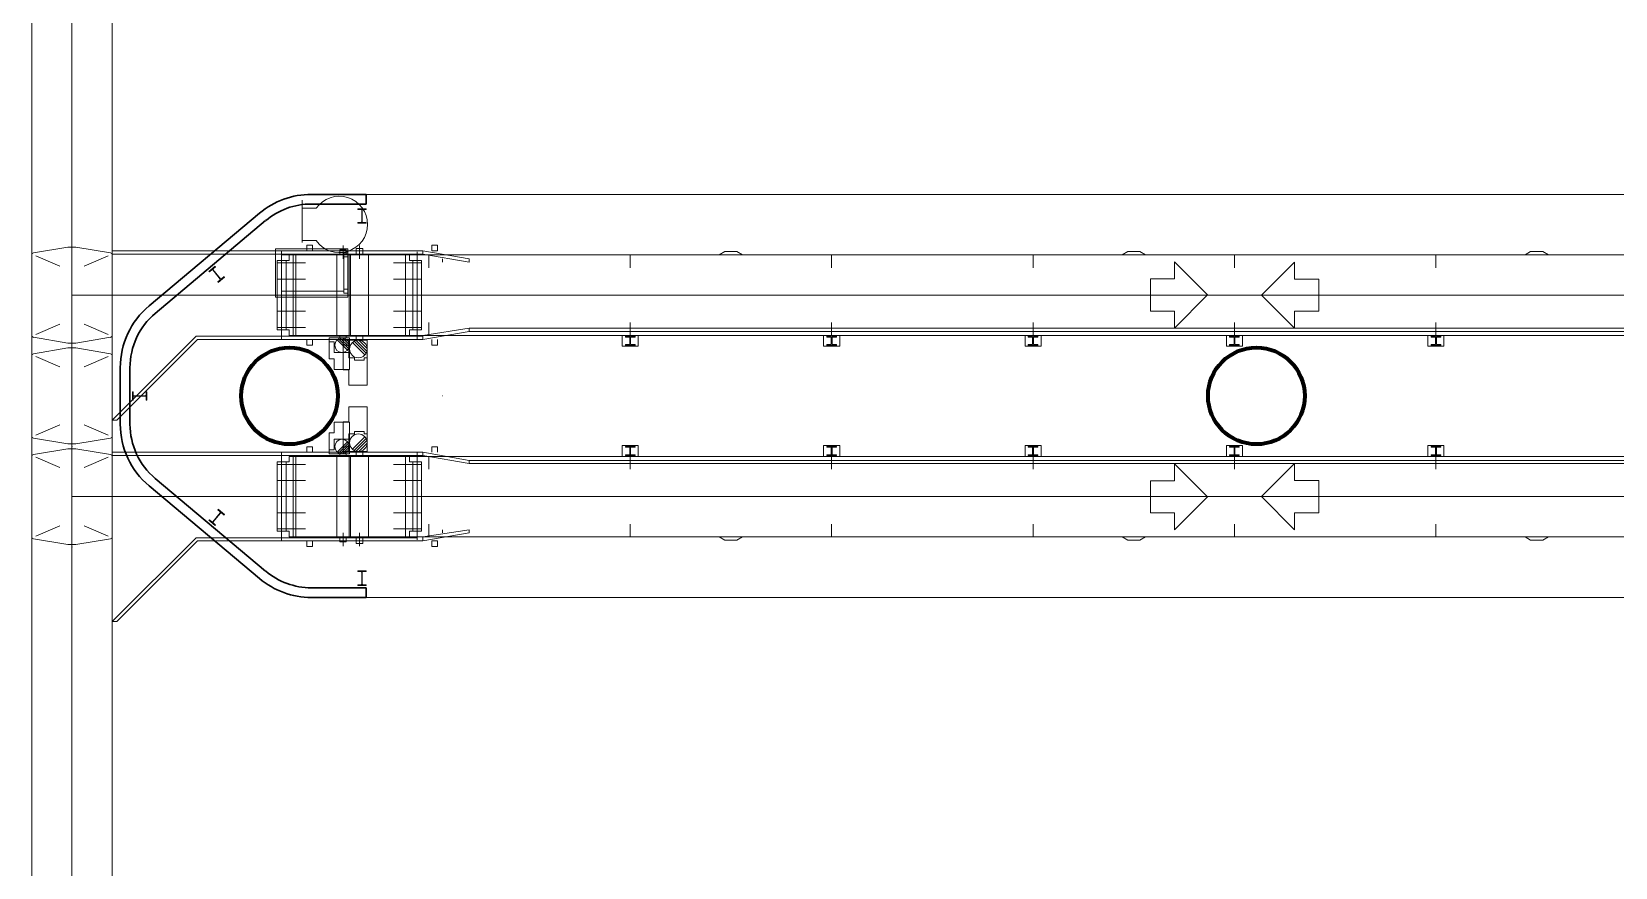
# Model space of a CAD drawing. Header units: metres. Extents: x 1807 to 3745, y 842 to 1968.
# Drawn here: x 3482.8 to 3502.45, y 1350.15 to 1360.52 of the extents above; entities that cross this region are included whole.
import ezdxf

# ---------------------------------------------------------------- set-up
doc = ezdxf.new("R2010")
doc.units = ezdxf.units.M
doc.header["$MEASUREMENT"] = 0
doc.layers.add('Level 1', color=7, linetype='Continuous', lineweight=0)

msp = doc.modelspace()

# ---------------------------------------------------------------- linework, layer by layer
at = {"layer": 'Level 1', "color": 7, "linetype": 'Continuous', "lineweight": 0}
for p, q in [((3482.8, 1267.909), (3482.8, 1392.8)), ((3483.8, 1267.909), (3483.8, 1392.8)), ((3511.63, 1358.5), (3486.27, 1358.5)), ((3485.627, 1358.266), (3484.257, 1357.116)), ((3482.8, 1357.749), (3482.8, 1356.751)), ((3483.25, 1357.845), (3482.821, 1357.773)), ((3482.85, 1357.738), (3483.15, 1357.611)), ((3483.35, 1357.845), (3483.25, 1357.845)), ((3483.35, 1357.845), (3483.779, 1357.773)), ((3483.75, 1357.738), (3483.45, 1357.611)), ((3485.18, 1357.8), (3483.8, 1357.8)), ((3485.18, 1357.76), (3483.8, 1357.76)), ((3483.8, 1357.749), (3483.8, 1356.751)), ((3483.8, 1357.749), (3483.8, 1356.751)), ((3485.9, 1357.8), (3485.18, 1357.8)), ((3485.9, 1357.76), (3485.18, 1357.76)), ((3485.9, 1357.8), (3487.654, 1357.8)), ((3485.9, 1357.8), (3485.9, 1356.7)), ((3485.9, 1357.76), (3487.654, 1357.76)), ((3485.9, 1357.75), (3485.9, 1357.3)), ((3485.9, 1357.75), (3486.675, 1357.75)), ((3485.997, 1357.75), (3486.047, 1357.75)), ((3485.997, 1357.68), (3485.997, 1357.75)), ((3511.853, 1357.75), (3486.047, 1357.75)), ((3486.07, 1357.75), (3487.462, 1357.75)), ((3486.215, 1357.8), (3486.215, 1357.87)), ((3486.215, 1357.87), (3486.285, 1357.87)), ((3486.285, 1357.8), (3486.285, 1357.87)), ((3486.589, 1357.76), (3486.739, 1357.76)), ((3486.624, 1357.81), (3486.704, 1357.81)), ((3486.624, 1357.81), (3486.624, 1357.76)), ((3486.725, 1357.775), (3486.675, 1357.775)), ((3486.675, 1357.775), (3486.675, 1357.725)), ((3486.675, 1357.725), (3486.675, 1357.325)), ((3486.675, 1357.725), (3486.725, 1357.725)), ((3486.704, 1357.81), (3486.704, 1357.76)), ((3486.725, 1357.725), (3486.725, 1357.775)), ((3486.768, 1357.76), (3486.968, 1357.76)), ((3486.828, 1357.83), (3486.828, 1357.76)), ((3486.828, 1357.83), (3486.908, 1357.83)), ((3486.908, 1357.83), (3486.908, 1357.76)), ((3487.489, 1357.75), (3487.439, 1357.75)), ((3487.489, 1357.68), (3487.489, 1357.75)), ((3487.654, 1357.76), (3487.654, 1357.8)), ((3488.228, 1357.7), (3487.654, 1357.8)), ((3487.654, 1357.76), (3488.228, 1357.66)), ((3487.728, 1357.75), (3487.728, 1357.59)), ((3487.768, 1357.8), (3487.768, 1357.87)), ((3487.768, 1357.87), (3487.838, 1357.87)), ((3487.768, 1357.8), (3487.838, 1357.8)), ((3487.838, 1357.8), (3487.838, 1357.87)), ((3490.228, 1357.75), (3490.228, 1357.59)), ((3491.334, 1357.75), (3491.403, 1357.79)), ((3491.553, 1357.79), (3491.403, 1357.79)), ((3491.553, 1357.79), (3491.623, 1357.75)), ((3492.728, 1357.75), (3492.728, 1357.59)), ((3495.228, 1357.75), (3495.228, 1357.59)), ((3496.334, 1357.75), (3496.403, 1357.79)), ((3496.553, 1357.79), (3496.403, 1357.79)), ((3496.553, 1357.79), (3496.623, 1357.75)), ((3497.728, 1357.75), (3497.728, 1357.59)), ((3500.228, 1357.75), (3500.228, 1357.59)), ((3501.403, 1357.79), (3501.334, 1357.75)), ((3501.403, 1357.79), (3501.553, 1357.79)), ((3501.623, 1357.75), (3501.553, 1357.79)), ((3485.847, 1357.68), (3485.847, 1356.82)), ((3485.847, 1357.68), (3485.997, 1357.68)), ((3485.847, 1357.65), (3486.197, 1357.65)), ((3487.639, 1357.65), (3487.289, 1357.65)), ((3487.639, 1357.68), (3487.489, 1357.68)), ((3487.639, 1356.82), (3487.639, 1357.68)), ((3487.898, 1357.7), (3487.898, 1357.66)), ((3488.228, 1357.66), (3488.228, 1357.7)), ((3496.984, 1357.662), (3497.394, 1357.252)), ((3496.984, 1357.452), (3496.984, 1357.662)), ((3485.847, 1357.45), (3486.197, 1357.45)), ((3487.639, 1357.45), (3487.289, 1357.45)), ((3496.684, 1357.052), (3496.684, 1357.452)), ((3496.684, 1357.452), (3496.984, 1357.452)), ((3483.299, 1357.249), (3483.301, 1357.251)), ((3483.299, 1357.251), (3483.301, 1357.249)), ((3483.299, 1357.251), (3483.301, 1357.249)), ((3483.301, 1357.251), (3483.299, 1357.249)), ((3485.179, 1357.249), (3485.181, 1357.251)), ((3485.179, 1357.251), (3485.181, 1357.249)), ((3485.847, 1357.25), (3486.197, 1357.25)), ((3485.9, 1357.3), (3486.675, 1357.3)), ((3486.675, 1357.275), (3486.675, 1357.325)), ((3486.675, 1357.325), (3486.725, 1357.325)), ((3486.725, 1357.275), (3486.675, 1357.275)), ((3486.725, 1357.325), (3486.725, 1357.275)), ((3487.639, 1357.25), (3487.289, 1357.25)), ((3496.984, 1356.842), (3497.394, 1357.252)), ((3485.847, 1357.05), (3486.197, 1357.05)), ((3487.639, 1357.05), (3487.289, 1357.05)), ((3496.684, 1357.052), (3496.984, 1357.052)), ((3496.984, 1356.842), (3496.984, 1357.052)), ((3482.85, 1356.762), (3483.15, 1356.889)), ((3483.75, 1356.762), (3483.45, 1356.889)), ((3485.847, 1356.85), (3486.197, 1356.85)), ((3485.847, 1356.82), (3485.997, 1356.82)), ((3485.997, 1356.82), (3485.997, 1356.75)), ((3485.997, 1356.75), (3486.047, 1356.75)), ((3486.047, 1356.75), (3487.462, 1356.75)), ((3487.639, 1356.85), (3487.289, 1356.85)), ((3487.489, 1356.75), (3487.439, 1356.75)), ((3487.639, 1356.82), (3487.489, 1356.82)), ((3487.489, 1356.82), (3487.489, 1356.75)), ((3511.853, 1356.75), (3487.489, 1356.75)), ((3488.228, 1356.84), (3487.654, 1356.75)), ((3487.654, 1356.7), (3488.228, 1356.8)), ((3487.654, 1356.7), (3487.654, 1356.75)), ((3487.728, 1356.91), (3487.728, 1356.75)), ((3507.818, 1356.84), (3488.228, 1356.84)), ((3488.228, 1356.8), (3488.228, 1356.84)), ((3507.228, 1356.8), (3488.228, 1356.8)), ((3490.128, 1356.616), (3490.128, 1356.75)), ((3490.128, 1356.75), (3490.328, 1356.75)), ((3490.188, 1356.75), (3490.188, 1356.74)), ((3490.228, 1356.91), (3490.228, 1356.75)), ((3490.268, 1356.75), (3490.268, 1356.74)), ((3490.328, 1356.616), (3490.328, 1356.75)), ((3492.628, 1356.616), (3492.628, 1356.75)), ((3492.628, 1356.75), (3492.828, 1356.75)), ((3492.688, 1356.75), (3492.688, 1356.74)), ((3492.728, 1356.91), (3492.728, 1356.75)), ((3492.768, 1356.75), (3492.768, 1356.74)), ((3492.828, 1356.616), (3492.828, 1356.75)), ((3495.128, 1356.616), (3495.128, 1356.75)), ((3495.128, 1356.75), (3495.328, 1356.75)), ((3495.188, 1356.75), (3495.188, 1356.74)), ((3495.228, 1356.91), (3495.228, 1356.75)), ((3495.268, 1356.75), (3495.268, 1356.74)), ((3495.328, 1356.616), (3495.328, 1356.75)), ((3497.628, 1356.616), (3497.628, 1356.75)), ((3497.628, 1356.75), (3497.828, 1356.75)), ((3497.688, 1356.75), (3497.688, 1356.74)), ((3497.728, 1356.91), (3497.728, 1356.75)), ((3497.768, 1356.75), (3497.768, 1356.74)), ((3497.828, 1356.616), (3497.828, 1356.75)), ((3500.128, 1356.616), (3500.128, 1356.75)), ((3500.128, 1356.75), (3500.328, 1356.75)), ((3500.188, 1356.75), (3500.188, 1356.74)), ((3500.228, 1356.91), (3500.228, 1356.75)), ((3500.268, 1356.75), (3500.268, 1356.74)), ((3500.328, 1356.616), (3500.328, 1356.75)), ((3483.25, 1356.655), (3482.821, 1356.727)), ((3483.25, 1356.595), (3482.821, 1356.523)), ((3483.35, 1356.655), (3483.25, 1356.655)), ((3483.35, 1356.595), (3483.25, 1356.595)), ((3483.299, 1356.626), (3483.301, 1356.624)), ((3483.301, 1356.626), (3483.299, 1356.624)), ((3483.35, 1356.655), (3483.779, 1356.727)), ((3483.35, 1356.595), (3483.779, 1356.523)), ((3484.84, 1356.74), (3483.8, 1355.7)), ((3484.857, 1356.7), (3483.857, 1355.7)), ((3485.18, 1356.74), (3484.84, 1356.74)), ((3485.18, 1356.7), (3484.857, 1356.7)), ((3485.9, 1356.74), (3485.18, 1356.74)), ((3485.9, 1356.7), (3485.18, 1356.7)), ((3485.9, 1356.74), (3487.654, 1356.74)), ((3485.9, 1356.7), (3487.654, 1356.7)), ((3486.215, 1356.7), (3486.215, 1356.63)), ((3486.215, 1356.63), (3486.285, 1356.63)), ((3486.285, 1356.7), (3486.285, 1356.63)), ((3486.744, 1356.72), (3486.494, 1356.72)), ((3486.494, 1356.72), (3486.494, 1356.67)), ((3486.554, 1356.67), (3486.494, 1356.67)), ((3486.554, 1356.67), (3486.554, 1356.538)), ((3486.589, 1356.74), (3486.739, 1356.74)), ((3486.721, 1356.568), (3486.592, 1356.697)), ((3486.733, 1356.586), (3486.609, 1356.709)), ((3486.624, 1356.74), (3486.624, 1356.72)), ((3486.741, 1356.607), (3486.63, 1356.717)), ((3486.744, 1356.634), (3486.657, 1356.72)), ((3486.964, 1356.69), (3486.664, 1356.69)), ((3486.664, 1356.69), (3486.664, 1356.63)), ((3486.736, 1356.63), (3486.664, 1356.63)), ((3486.704, 1356.74), (3486.704, 1356.72)), ((3486.736, 1356.63), (3486.736, 1356.472)), ((3486.744, 1356.72), (3486.744, 1356.538)), ((3486.768, 1356.74), (3486.968, 1356.74)), ((3486.936, 1356.508), (3486.782, 1356.663)), ((3486.951, 1356.529), (3486.803, 1356.677)), ((3486.828, 1356.74), (3486.828, 1356.69)), ((3486.961, 1356.554), (3486.828, 1356.687)), ((3486.964, 1356.587), (3486.861, 1356.69)), ((3486.908, 1356.74), (3486.908, 1356.69)), ((3486.964, 1356.69), (3486.964, 1356.472)), ((3487.768, 1356.7), (3487.768, 1356.63)), ((3487.768, 1356.63), (3487.838, 1356.63)), ((3487.838, 1356.7), (3487.838, 1356.63)), ((3490.128, 1356.616), (3490.328, 1356.616)), ((3490.168, 1356.74), (3490.288, 1356.74)), ((3490.168, 1356.74), (3490.168, 1356.73)), ((3490.168, 1356.73), (3490.223, 1356.73)), ((3490.168, 1356.636), (3490.168, 1356.626)), ((3490.168, 1356.636), (3490.223, 1356.636)), ((3490.168, 1356.626), (3490.288, 1356.626)), ((3490.223, 1356.73), (3490.223, 1356.636)), ((3490.233, 1356.73), (3490.288, 1356.73)), ((3490.233, 1356.73), (3490.233, 1356.636)), ((3490.233, 1356.636), (3490.288, 1356.636)), ((3490.288, 1356.74), (3490.288, 1356.73)), ((3490.288, 1356.636), (3490.288, 1356.626)), ((3492.628, 1356.616), (3492.828, 1356.616)), ((3492.668, 1356.74), (3492.788, 1356.74)), ((3492.668, 1356.74), (3492.668, 1356.73)), ((3492.668, 1356.73), (3492.723, 1356.73)), ((3492.668, 1356.636), (3492.668, 1356.626)), ((3492.668, 1356.636), (3492.723, 1356.636)), ((3492.668, 1356.626), (3492.788, 1356.626)), ((3492.723, 1356.73), (3492.723, 1356.636)), ((3492.733, 1356.73), (3492.788, 1356.73)), ((3492.733, 1356.73), (3492.733, 1356.636)), ((3492.733, 1356.636), (3492.788, 1356.636)), ((3492.788, 1356.74), (3492.788, 1356.73)), ((3492.788, 1356.636), (3492.788, 1356.626)), ((3495.128, 1356.616), (3495.328, 1356.616)), ((3495.168, 1356.74), (3495.288, 1356.74)), ((3495.168, 1356.74), (3495.168, 1356.73)), ((3495.168, 1356.73), (3495.223, 1356.73)), ((3495.168, 1356.636), (3495.168, 1356.626)), ((3495.168, 1356.636), (3495.223, 1356.636)), ((3495.168, 1356.626), (3495.288, 1356.626)), ((3495.223, 1356.73), (3495.223, 1356.636)), ((3495.233, 1356.73), (3495.288, 1356.73)), ((3495.233, 1356.73), (3495.233, 1356.636)), ((3495.233, 1356.636), (3495.288, 1356.636)), ((3495.288, 1356.74), (3495.288, 1356.73)), ((3495.288, 1356.636), (3495.288, 1356.626)), ((3497.628, 1356.616), (3497.828, 1356.616)), ((3497.668, 1356.74), (3497.788, 1356.74)), ((3497.668, 1356.74), (3497.668, 1356.73)), ((3497.668, 1356.73), (3497.723, 1356.73)), ((3497.668, 1356.636), (3497.668, 1356.626)), ((3497.668, 1356.636), (3497.723, 1356.636)), ((3497.668, 1356.626), (3497.788, 1356.626)), ((3497.723, 1356.73), (3497.723, 1356.636)), ((3497.733, 1356.73), (3497.788, 1356.73)), ((3497.733, 1356.73), (3497.733, 1356.636)), ((3497.733, 1356.636), (3497.788, 1356.636)), ((3497.788, 1356.74), (3497.788, 1356.73)), ((3497.788, 1356.636), (3497.788, 1356.626)), ((3500.128, 1356.616), (3500.328, 1356.616)), ((3500.168, 1356.74), (3500.288, 1356.74)), ((3500.168, 1356.74), (3500.168, 1356.73)), ((3500.168, 1356.73), (3500.223, 1356.73)), ((3500.168, 1356.636), (3500.168, 1356.626)), ((3500.168, 1356.636), (3500.223, 1356.636)), ((3500.168, 1356.626), (3500.288, 1356.626)), ((3500.223, 1356.73), (3500.223, 1356.636)), ((3500.233, 1356.73), (3500.288, 1356.73)), ((3500.233, 1356.73), (3500.233, 1356.636)), ((3500.233, 1356.636), (3500.288, 1356.636)), ((3500.288, 1356.74), (3500.288, 1356.73)), ((3500.288, 1356.636), (3500.288, 1356.626)), ((3482.8, 1356.499), (3482.8, 1355.501)), ((3482.85, 1356.488), (3483.15, 1356.361)), ((3483.75, 1356.488), (3483.45, 1356.361)), ((3483.8, 1356.499), (3483.8, 1355.501)), ((3483.8, 1356.499), (3483.8, 1355.501)), ((3483.9, 1356.35), (3483.9, 1355.65)), ((3486.744, 1356.538), (3486.554, 1356.538)), ((3486.808, 1356.472), (3486.736, 1356.472)), ((3486.808, 1356.472), (3486.808, 1356.442)), ((3486.928, 1356.442), (3486.808, 1356.442)), ((3486.964, 1356.472), (3486.928, 1356.472)), ((3486.928, 1356.472), (3486.928, 1356.442)), ((3483.299, 1356.001), (3483.301, 1355.999)), ((3483.301, 1356.001), (3483.299, 1355.999)), ((3487.899, 1355.999), (3487.901, 1356.001)), ((3487.899, 1356.001), (3487.901, 1355.999)), ((3482.85, 1355.512), (3483.15, 1355.639)), ((3483.75, 1355.512), (3483.45, 1355.639)), ((3483.857, 1355.7), (3483.8, 1355.7)), ((3483.25, 1355.405), (3482.821, 1355.477)), ((3483.35, 1355.405), (3483.25, 1355.405)), ((3483.299, 1355.376), (3483.301, 1355.374)), ((3483.301, 1355.376), (3483.299, 1355.374)), ((3483.35, 1355.405), (3483.779, 1355.477)), ((3486.215, 1355.3), (3486.215, 1355.37)), ((3486.215, 1355.37), (3486.285, 1355.37)), ((3486.285, 1355.3), (3486.285, 1355.37)), ((3486.744, 1355.462), (3486.554, 1355.462)), ((3486.554, 1355.33), (3486.554, 1355.462)), ((3486.721, 1355.432), (3486.592, 1355.303)), ((3486.733, 1355.415), (3486.609, 1355.291)), ((3486.741, 1355.393), (3486.63, 1355.283)), ((3486.744, 1355.367), (3486.657, 1355.28)), ((3486.736, 1355.37), (3486.664, 1355.37)), ((3486.664, 1355.31), (3486.664, 1355.37)), ((3486.736, 1355.37), (3486.736, 1355.528)), ((3486.808, 1355.528), (3486.736, 1355.528)), ((3486.744, 1355.28), (3486.744, 1355.462)), ((3486.936, 1355.492), (3486.782, 1355.338)), ((3486.951, 1355.471), (3486.803, 1355.323)), ((3486.928, 1355.558), (3486.808, 1355.558)), ((3486.808, 1355.528), (3486.808, 1355.558)), ((3486.961, 1355.446), (3486.828, 1355.313)), ((3486.964, 1355.413), (3486.861, 1355.31)), ((3486.928, 1355.528), (3486.928, 1355.558)), ((3486.964, 1355.528), (3486.928, 1355.528)), ((3486.964, 1355.31), (3486.964, 1355.528)), ((3487.768, 1355.3), (3487.768, 1355.37)), ((3487.768, 1355.37), (3487.838, 1355.37)), ((3487.838, 1355.3), (3487.838, 1355.37)), ((3490.128, 1355.384), (3490.128, 1355.25)), ((3490.128, 1355.384), (3490.328, 1355.384)), ((3490.168, 1355.374), (3490.288, 1355.374)), ((3490.168, 1355.364), (3490.168, 1355.374)), ((3490.288, 1355.364), (3490.288, 1355.374)), ((3490.328, 1355.384), (3490.328, 1355.25)), ((3492.628, 1355.384), (3492.628, 1355.25)), ((3492.628, 1355.384), (3492.828, 1355.384)), ((3492.668, 1355.374), (3492.788, 1355.374)), ((3492.668, 1355.364), (3492.668, 1355.374)), ((3492.788, 1355.364), (3492.788, 1355.374)), ((3492.828, 1355.384), (3492.828, 1355.25)), ((3495.128, 1355.384), (3495.128, 1355.25)), ((3495.128, 1355.384), (3495.328, 1355.384)), ((3495.168, 1355.374), (3495.288, 1355.374)), ((3495.168, 1355.364), (3495.168, 1355.374)), ((3495.288, 1355.364), (3495.288, 1355.374)), ((3495.328, 1355.384), (3495.328, 1355.25)), ((3497.628, 1355.384), (3497.628, 1355.25)), ((3497.628, 1355.384), (3497.828, 1355.384)), ((3497.668, 1355.374), (3497.788, 1355.374)), ((3497.668, 1355.364), (3497.668, 1355.374)), ((3497.788, 1355.364), (3497.788, 1355.374)), ((3497.828, 1355.384), (3497.828, 1355.25)), ((3500.128, 1355.384), (3500.128, 1355.25)), ((3500.128, 1355.384), (3500.328, 1355.384)), ((3500.168, 1355.374), (3500.288, 1355.374)), ((3500.168, 1355.364), (3500.168, 1355.374)), ((3500.288, 1355.364), (3500.288, 1355.374)), ((3500.328, 1355.384), (3500.328, 1355.25)), ((3482.8, 1355.249), (3482.8, 1354.251)), ((3483.25, 1355.345), (3482.821, 1355.273)), ((3482.85, 1355.238), (3483.15, 1355.111)), ((3483.35, 1355.345), (3483.25, 1355.345)), ((3483.35, 1355.345), (3483.779, 1355.273)), ((3483.75, 1355.238), (3483.45, 1355.111)), ((3485.18, 1355.3), (3483.8, 1355.3)), ((3485.18, 1355.26), (3483.8, 1355.26)), ((3483.8, 1355.249), (3483.8, 1354.251)), ((3483.8, 1355.249), (3483.8, 1354.251)), ((3485.9, 1355.3), (3485.18, 1355.3)), ((3485.9, 1355.26), (3485.18, 1355.26)), ((3485.847, 1354.32), (3485.847, 1355.18)), ((3485.847, 1355.18), (3485.997, 1355.18)), ((3485.9, 1355.3), (3487.654, 1355.3)), ((3485.9, 1355.3), (3485.9, 1354.2)), ((3485.9, 1355.26), (3487.654, 1355.26)), ((3485.997, 1355.25), (3486.047, 1355.25)), ((3485.997, 1355.18), (3485.997, 1355.25)), ((3511.853, 1355.25), (3486.047, 1355.25)), ((3486.554, 1355.33), (3486.494, 1355.33)), ((3486.494, 1355.28), (3486.494, 1355.33)), ((3486.744, 1355.28), (3486.494, 1355.28)), ((3486.589, 1355.26), (3486.739, 1355.26)), ((3486.624, 1355.26), (3486.624, 1355.28)), ((3486.964, 1355.31), (3486.664, 1355.31)), ((3486.704, 1355.26), (3486.704, 1355.28)), ((3486.768, 1355.26), (3486.968, 1355.26)), ((3486.828, 1355.26), (3486.828, 1355.31)), ((3486.908, 1355.26), (3486.908, 1355.31)), ((3487.489, 1355.25), (3487.439, 1355.25)), ((3487.489, 1355.18), (3487.489, 1355.25)), ((3487.639, 1355.18), (3487.489, 1355.18)), ((3487.639, 1355.18), (3487.639, 1354.32)), ((3487.654, 1355.26), (3487.654, 1355.3)), ((3488.228, 1355.2), (3487.654, 1355.3)), ((3487.654, 1355.26), (3488.228, 1355.16)), ((3487.728, 1355.09), (3487.728, 1355.25)), ((3507.228, 1355.2), (3488.228, 1355.2)), ((3488.228, 1355.16), (3488.228, 1355.2)), ((3490.128, 1355.25), (3490.328, 1355.25)), ((3490.168, 1355.364), (3490.223, 1355.364)), ((3490.168, 1355.27), (3490.223, 1355.27)), ((3490.168, 1355.26), (3490.168, 1355.27)), ((3490.168, 1355.26), (3490.288, 1355.26)), ((3490.188, 1355.25), (3490.188, 1355.26)), ((3490.223, 1355.27), (3490.223, 1355.364)), ((3490.228, 1355.09), (3490.228, 1355.25)), ((3490.233, 1355.364), (3490.288, 1355.364)), ((3490.233, 1355.27), (3490.233, 1355.364)), ((3490.233, 1355.27), (3490.288, 1355.27)), ((3490.268, 1355.25), (3490.268, 1355.26)), ((3490.288, 1355.26), (3490.288, 1355.27)), ((3492.628, 1355.25), (3492.828, 1355.25)), ((3492.668, 1355.364), (3492.723, 1355.364)), ((3492.668, 1355.27), (3492.723, 1355.27)), ((3492.668, 1355.26), (3492.668, 1355.27)), ((3492.668, 1355.26), (3492.788, 1355.26)), ((3492.688, 1355.25), (3492.688, 1355.26)), ((3492.723, 1355.27), (3492.723, 1355.364)), ((3492.728, 1355.09), (3492.728, 1355.25)), ((3492.733, 1355.364), (3492.788, 1355.364)), ((3492.733, 1355.27), (3492.733, 1355.364)), ((3492.733, 1355.27), (3492.788, 1355.27)), ((3492.768, 1355.25), (3492.768, 1355.26)), ((3492.788, 1355.26), (3492.788, 1355.27)), ((3495.128, 1355.25), (3495.328, 1355.25)), ((3495.168, 1355.364), (3495.223, 1355.364)), ((3495.168, 1355.27), (3495.223, 1355.27)), ((3495.168, 1355.26), (3495.168, 1355.27)), ((3495.168, 1355.26), (3495.288, 1355.26)), ((3495.188, 1355.25), (3495.188, 1355.26)), ((3495.223, 1355.27), (3495.223, 1355.364)), ((3495.228, 1355.09), (3495.228, 1355.25)), ((3495.233, 1355.364), (3495.288, 1355.364)), ((3495.233, 1355.27), (3495.233, 1355.364)), ((3495.233, 1355.27), (3495.288, 1355.27)), ((3495.268, 1355.25), (3495.268, 1355.26)), ((3495.288, 1355.26), (3495.288, 1355.27)), ((3497.628, 1355.25), (3497.828, 1355.25)), ((3497.668, 1355.364), (3497.723, 1355.364)), ((3497.668, 1355.27), (3497.723, 1355.27)), ((3497.668, 1355.26), (3497.668, 1355.27)), ((3497.668, 1355.26), (3497.788, 1355.26)), ((3497.688, 1355.25), (3497.688, 1355.26)), ((3497.723, 1355.27), (3497.723, 1355.364)), ((3497.728, 1355.09), (3497.728, 1355.25)), ((3497.733, 1355.364), (3497.788, 1355.364)), ((3497.733, 1355.27), (3497.733, 1355.364)), ((3497.733, 1355.27), (3497.788, 1355.27)), ((3497.768, 1355.25), (3497.768, 1355.26)), ((3497.788, 1355.26), (3497.788, 1355.27)), ((3500.128, 1355.25), (3500.328, 1355.25)), ((3500.168, 1355.364), (3500.223, 1355.364)), ((3500.168, 1355.27), (3500.223, 1355.27)), ((3500.168, 1355.26), (3500.168, 1355.27)), ((3500.168, 1355.26), (3500.288, 1355.26)), ((3500.188, 1355.25), (3500.188, 1355.26)), ((3500.223, 1355.27), (3500.223, 1355.364)), ((3500.228, 1355.09), (3500.228, 1355.25)), ((3500.233, 1355.364), (3500.288, 1355.364)), ((3500.233, 1355.27), (3500.233, 1355.364)), ((3500.233, 1355.27), (3500.288, 1355.27)), ((3500.268, 1355.25), (3500.268, 1355.26)), ((3500.288, 1355.26), (3500.288, 1355.27)), ((3485.847, 1355.15), (3486.197, 1355.15)), ((3487.639, 1355.15), (3487.289, 1355.15)), ((3507.818, 1355.16), (3488.228, 1355.16)), ((3496.984, 1355.158), (3497.394, 1354.748)), ((3496.984, 1355.158), (3496.984, 1354.948)), ((3484.257, 1354.884), (3485.627, 1353.734)), ((3485.847, 1354.95), (3486.197, 1354.95)), ((3487.639, 1354.95), (3487.289, 1354.95)), ((3496.684, 1354.948), (3496.684, 1354.548)), ((3496.684, 1354.948), (3496.984, 1354.948)), ((3483.299, 1354.749), (3483.301, 1354.751)), ((3483.299, 1354.751), (3483.301, 1354.749)), ((3483.299, 1354.751), (3483.301, 1354.749)), ((3483.301, 1354.751), (3483.299, 1354.749)), ((3485.179, 1354.749), (3485.181, 1354.751)), ((3485.179, 1354.751), (3485.181, 1354.749)), ((3485.847, 1354.75), (3486.197, 1354.75)), ((3487.639, 1354.75), (3487.289, 1354.75)), ((3496.984, 1354.338), (3497.394, 1354.748)), ((3482.85, 1354.262), (3483.15, 1354.389)), ((3483.75, 1354.262), (3483.45, 1354.389)), ((3485.847, 1354.55), (3486.197, 1354.55)), ((3487.639, 1354.55), (3487.289, 1354.55)), ((3487.728, 1354.25), (3487.728, 1354.41)), ((3490.228, 1354.25), (3490.228, 1354.41)), ((3492.728, 1354.25), (3492.728, 1354.41)), ((3495.228, 1354.25), (3495.228, 1354.41)), ((3496.684, 1354.548), (3496.984, 1354.548)), ((3496.984, 1354.548), (3496.984, 1354.338)), ((3497.728, 1354.25), (3497.728, 1354.41)), ((3500.228, 1354.25), (3500.228, 1354.41)), ((3483.25, 1354.155), (3482.821, 1354.227)), ((3483.35, 1354.155), (3483.779, 1354.227)), ((3484.84, 1354.24), (3483.8, 1353.2)), ((3484.857, 1354.2), (3483.857, 1353.2)), ((3485.18, 1354.24), (3484.84, 1354.24)), ((3485.18, 1354.2), (3484.857, 1354.2)), ((3485.9, 1354.24), (3485.18, 1354.24)), ((3485.9, 1354.2), (3485.18, 1354.2)), ((3485.847, 1354.35), (3486.197, 1354.35)), ((3485.847, 1354.32), (3485.997, 1354.32)), ((3485.9, 1354.24), (3487.59, 1354.24)), ((3485.9, 1354.2), (3487.654, 1354.2)), ((3485.997, 1354.32), (3485.997, 1354.25)), ((3485.997, 1354.25), (3486.047, 1354.25)), ((3511.853, 1354.25), (3486.047, 1354.25)), ((3486.215, 1354.2), (3486.215, 1354.13)), ((3486.285, 1354.2), (3486.285, 1354.13)), ((3486.589, 1354.24), (3486.739, 1354.24)), ((3486.624, 1354.19), (3486.624, 1354.24)), ((3486.624, 1354.19), (3486.704, 1354.19)), ((3486.704, 1354.19), (3486.704, 1354.24)), ((3486.768, 1354.24), (3486.968, 1354.24)), ((3486.828, 1354.17), (3486.828, 1354.24)), ((3486.908, 1354.17), (3486.908, 1354.24)), ((3487.639, 1354.35), (3487.289, 1354.35)), ((3487.489, 1354.25), (3487.439, 1354.25)), ((3487.639, 1354.32), (3487.489, 1354.32)), ((3487.489, 1354.32), (3487.489, 1354.25)), ((3488.228, 1354.34), (3487.654, 1354.25)), ((3487.654, 1354.2), (3488.228, 1354.3)), ((3487.654, 1354.2), (3487.654, 1354.25)), ((3487.768, 1354.2), (3487.838, 1354.2)), ((3487.768, 1354.2), (3487.768, 1354.13)), ((3487.838, 1354.2), (3487.838, 1354.13)), ((3487.898, 1354.3), (3487.898, 1354.34)), ((3488.228, 1354.3), (3488.228, 1354.34)), ((3491.334, 1354.25), (3491.403, 1354.21)), ((3491.553, 1354.21), (3491.403, 1354.21)), ((3491.553, 1354.21), (3491.623, 1354.25)), ((3496.334, 1354.25), (3496.403, 1354.21)), ((3496.553, 1354.21), (3496.403, 1354.21)), ((3496.553, 1354.21), (3496.623, 1354.25)), ((3501.403, 1354.21), (3501.334, 1354.25)), ((3501.403, 1354.21), (3501.553, 1354.21)), ((3501.623, 1354.25), (3501.553, 1354.21)), ((3483.35, 1354.155), (3483.25, 1354.155)), ((3483.299, 1354.126), (3483.301, 1354.124)), ((3483.301, 1354.126), (3483.299, 1354.124)), ((3486.215, 1354.13), (3486.285, 1354.13)), ((3486.828, 1354.17), (3486.908, 1354.17)), ((3487.768, 1354.13), (3487.838, 1354.13)), ((3486.27, 1353.5), (3511.63, 1353.5)), ((3483.857, 1353.2), (3483.8, 1353.2))]:
    msp.add_line(p, q, dxfattribs=at)
at = {"layer": 'Level 1', "color": 7, "linetype": 'Continuous', "lineweight": 0, "ltscale": 4}
for p, q in [((3483.3, 1267.909), (3483.3, 1392.8)), ((3485.902, 1357.8), (3485.902, 1356.715)), ((3486.047, 1357.75), (3486.047, 1356.75)), ((3486.078, 1357.75), (3486.078, 1356.75)), ((3486.589, 1357.75), (3486.589, 1356.75)), ((3486.664, 1357.7), (3486.664, 1357.864)), ((3486.739, 1357.75), (3486.739, 1356.75)), ((3486.755, 1357.75), (3486.755, 1356.75)), ((3486.868, 1357.7), (3486.868, 1357.864)), ((3486.981, 1357.75), (3486.981, 1356.75)), ((3487.439, 1356.75), (3487.439, 1357.75)), ((3487.584, 1356.7), (3487.584, 1357.785)), ((3485.957, 1357.68), (3485.957, 1356.82)), ((3487.529, 1356.82), (3487.529, 1357.68)), ((3498.473, 1357.66), (3498.063, 1357.25)), ((3498.473, 1357.45), (3498.473, 1357.66)), ((3498.773, 1357.45), (3498.473, 1357.45)), ((3498.773, 1357.05), (3498.773, 1357.45)), ((3483.3, 1357.25), (3485.18, 1357.25)), ((3485.18, 1357.25), (3512.72, 1357.25)), ((3498.473, 1356.84), (3498.063, 1357.25)), ((3498.473, 1356.84), (3498.473, 1357.05)), ((3498.773, 1357.05), (3498.473, 1357.05)), ((3486.494, 1356.67), (3486.494, 1356.458)), ((3486.664, 1356.63), (3486.664, 1356.322)), ((3486.554, 1356.458), (3486.494, 1356.458)), ((3486.554, 1356.458), (3486.554, 1356.326)), ((3486.744, 1356.326), (3486.744, 1356.538)), ((3486.964, 1356.134), (3486.964, 1356.472)), ((3486.554, 1356.326), (3486.744, 1356.326)), ((3486.736, 1356.322), (3486.664, 1356.322)), ((3486.736, 1356.322), (3486.736, 1356.134)), ((3486.736, 1356.134), (3486.964, 1356.134)), ((3486.736, 1355.866), (3486.964, 1355.866)), ((3486.736, 1355.678), (3486.736, 1355.866)), ((3486.964, 1355.866), (3486.964, 1355.528)), ((3486.554, 1355.674), (3486.744, 1355.674)), ((3486.554, 1355.542), (3486.554, 1355.674)), ((3486.664, 1355.37), (3486.664, 1355.678)), ((3486.736, 1355.678), (3486.664, 1355.678)), ((3486.744, 1355.674), (3486.744, 1355.462)), ((3486.494, 1355.33), (3486.494, 1355.542)), ((3486.554, 1355.542), (3486.494, 1355.542)), ((3485.902, 1354.2), (3485.902, 1355.285)), ((3485.957, 1354.32), (3485.957, 1355.18)), ((3486.047, 1354.25), (3486.047, 1355.25)), ((3486.078, 1354.25), (3486.078, 1355.25)), ((3486.589, 1354.25), (3486.589, 1355.25)), ((3486.739, 1354.25), (3486.739, 1355.25)), ((3486.755, 1354.25), (3486.755, 1355.25)), ((3486.981, 1354.25), (3486.981, 1355.25)), ((3487.439, 1355.25), (3487.439, 1354.25)), ((3487.529, 1355.18), (3487.529, 1354.32)), ((3487.584, 1355.3), (3487.584, 1354.215)), ((3498.473, 1355.16), (3498.063, 1354.75)), ((3498.473, 1355.16), (3498.473, 1354.95)), ((3498.773, 1354.95), (3498.473, 1354.95)), ((3498.773, 1354.95), (3498.773, 1354.55)), ((3483.3, 1354.75), (3485.18, 1354.75)), ((3485.18, 1354.75), (3512.72, 1354.75)), ((3498.473, 1354.34), (3498.063, 1354.75)), ((3498.473, 1354.55), (3498.473, 1354.34)), ((3498.773, 1354.55), (3498.473, 1354.55)), ((3486.664, 1354.3), (3486.664, 1354.136)), ((3486.868, 1354.3), (3486.868, 1354.136))]:
    msp.add_line(p, q, dxfattribs=at)
at = {"layer": 'Level 1', "color": 7, "linetype": 'Continuous', "lineweight": 13}
for p, q in [((3486.158, 1358.327), (3486.158, 1358.427)), ((3486.158, 1358.427), (3486.158, 1357.904)), ((3486.331, 1358.327), (3486.158, 1358.327)), ((3486.849, 1358.322), (3486.95, 1358.322)), ((3486.849, 1358.314), (3486.849, 1358.322)), ((3486.889, 1358.314), (3486.849, 1358.314)), ((3486.95, 1358.314), (3486.909, 1358.314)), ((3486.95, 1358.322), (3486.95, 1358.314)), ((3486.849, 1358.144), (3486.849, 1358.152)), ((3486.849, 1358.152), (3486.889, 1358.152)), ((3486.95, 1358.144), (3486.849, 1358.144)), ((3486.897, 1358.16), (3486.897, 1358.307)), ((3486.902, 1358.307), (3486.902, 1358.16)), ((3486.909, 1358.152), (3486.95, 1358.152)), ((3486.95, 1358.152), (3486.95, 1358.144)), ((3486.158, 1357.927), (3486.331, 1357.927)), ((3485.825, 1357.825), (3486.725, 1357.825)), ((3485.825, 1357.225), (3485.825, 1357.825)), ((3486.725, 1357.825), (3486.725, 1357.225)), ((3485.077, 1357.609), (3485, 1357.543)), ((3485, 1357.543), (3485.005, 1357.537)), ((3485.005, 1357.537), (3485.036, 1357.564)), ((3485.047, 1357.563), (3485.141, 1357.45)), ((3485.145, 1357.453), (3485.05, 1357.566)), ((3485.051, 1357.576), (3485.083, 1357.603)), ((3485.083, 1357.603), (3485.077, 1357.609)), ((3485.14, 1357.439), (3485.109, 1357.413)), ((3485.109, 1357.413), (3485.114, 1357.407)), ((3485.114, 1357.407), (3485.192, 1357.472)), ((3485.187, 1357.479), (3485.155, 1357.452)), ((3485.192, 1357.472), (3485.187, 1357.479)), ((3486.725, 1357.225), (3485.825, 1357.225)), ((3484.05, 1355.949), (3484.05, 1356.051)), ((3484.05, 1356.051), (3484.058, 1356.051)), ((3484.058, 1356.051), (3484.058, 1356.01)), ((3484.058, 1355.99), (3484.058, 1355.949)), ((3484.066, 1356.002), (3484.212, 1356.002)), ((3484.212, 1355.998), (3484.066, 1355.998)), ((3484.22, 1356.01), (3484.22, 1356.051)), ((3484.22, 1356.051), (3484.228, 1356.051)), ((3484.22, 1355.949), (3484.22, 1355.99)), ((3484.228, 1356.051), (3484.228, 1355.949)), ((3484.058, 1355.949), (3484.05, 1355.949)), ((3484.228, 1355.949), (3484.22, 1355.949)), ((3485.109, 1354.587), (3485.114, 1354.593)), ((3485.14, 1354.561), (3485.109, 1354.587)), ((3485.114, 1354.593), (3485.192, 1354.528)), ((3485, 1354.457), (3485.005, 1354.463)), ((3485.077, 1354.391), (3485, 1354.457)), ((3485.005, 1354.463), (3485.036, 1354.436)), ((3485.047, 1354.437), (3485.141, 1354.55)), ((3485.145, 1354.547), (3485.05, 1354.434)), ((3485.051, 1354.424), (3485.083, 1354.397)), ((3485.083, 1354.397), (3485.077, 1354.391)), ((3485.187, 1354.521), (3485.155, 1354.548)), ((3485.192, 1354.528), (3485.187, 1354.521)), ((3486.849, 1353.82), (3486.849, 1353.828)), ((3486.849, 1353.828), (3486.95, 1353.828)), ((3486.89, 1353.82), (3486.849, 1353.82)), ((3486.897, 1353.666), (3486.897, 1353.812)), ((3486.902, 1353.812), (3486.902, 1353.666)), ((3486.95, 1353.82), (3486.909, 1353.82)), ((3486.95, 1353.828), (3486.95, 1353.82)), ((3486.849, 1353.65), (3486.849, 1353.658)), ((3486.849, 1353.658), (3486.89, 1353.658)), ((3486.95, 1353.65), (3486.849, 1353.65)), ((3486.909, 1353.658), (3486.95, 1353.658)), ((3486.95, 1353.658), (3486.95, 1353.65))]:
    msp.add_line(p, q, dxfattribs=at)
at = {"layer": 'Level 1', "color": 7, "linetype": 'Continuous', "lineweight": 30}
for p, q in [((3486.95, 1358.5), (3486.27, 1358.5)), ((3486.27, 1358.38), (3486.95, 1358.38)), ((3486.95, 1358.38), (3486.95, 1358.5)), ((3485.627, 1358.266), (3484.257, 1357.116)), ((3484.334, 1357.024), (3485.704, 1358.174)), ((3483.9, 1356.35), (3483.9, 1355.65)), ((3484.02, 1355.65), (3484.02, 1356.35)), ((3485.704, 1353.826), (3484.334, 1354.976)), ((3484.257, 1354.884), (3485.627, 1353.734)), ((3486.95, 1353.62), (3486.27, 1353.62)), ((3486.95, 1353.5), (3486.95, 1353.62)), ((3486.27, 1353.5), (3486.95, 1353.5))]:
    msp.add_line(p, q, dxfattribs=at)
at = {"layer": 'Level 1', "color": 7, "linetype": 'Continuous', "lineweight": 70}
for centre in [(3486, 1356), (3498, 1356)]:
    msp.add_circle(centre, 0.6, dxfattribs=at)
at = {"layer": 'Level 1', "color": 7, "linetype": 'Continuous', "lineweight": 0}
for centre, radius in [((3486.653, 1356.629), 0.091), ((3486.855, 1356.581), 0.109), ((3486.653, 1355.371), 0.091), ((3486.855, 1355.419), 0.109)]:
    msp.add_circle(centre, radius, dxfattribs=at)
for centre, radius, start, end in [((3486.27, 1357.5), 1, 90, 130.0101), ((3482.825, 1357.749), 0.025, 99.4624, 180), ((3483.775, 1357.749), 0.025, 360, 80.5376), ((3484.9, 1356.35), 1, 130.0105, 180), ((3482.825, 1356.751), 0.025, 180, 260.5378), ((3483.775, 1356.751), 0.025, 279.4622, 360), ((3482.825, 1356.499), 0.025, 99.4624, 180), ((3483.775, 1356.499), 0.025, 360, 80.5376), ((3484.9, 1355.65), 1, 180, 229.9899), ((3482.825, 1355.501), 0.025, 180, 260.5378), ((3483.775, 1355.501), 0.025, 279.4622, 360), ((3482.825, 1355.249), 0.025, 99.4624, 180), ((3483.775, 1355.249), 0.025, 360, 80.5376), ((3482.825, 1354.251), 0.025, 180, 260.5378), ((3483.775, 1354.251), 0.025, 279.4622, 360), ((3486.27, 1354.5), 1, 229.9895, 270)]:
    msp.add_arc(centre, radius, start, end, dxfattribs=at)
at = {"layer": 'Level 1', "color": 7, "linetype": 'Continuous', "lineweight": 30}
for centre, radius, start, end in [((3486.27, 1357.5), 1, 90.0003, 130.0096), ((3486.27, 1357.5), 0.88, 90.0003, 130.0096), ((3484.9, 1356.35), 1, 130.0105, 179.9992), ((3484.9, 1356.35), 0.88, 130.0105, 179.9992), ((3484.9, 1355.65), 1, 179.9989, 229.9901), ((3484.9, 1355.65), 0.88, 179.9989, 229.9901), ((3486.27, 1354.5), 0.88, 229.9904, 269.9991), ((3486.27, 1354.5), 1, 229.9904, 269.9991)]:
    msp.add_arc(centre, radius, start, end, dxfattribs=at)
at = {"layer": 'Level 1', "color": 7, "linetype": 'Continuous', "lineweight": 13}
for centre, radius, start, end in [((3486.618, 1358.127), 0.35, 214.8503, 145.1497), ((3486.889, 1358.307), 0.0076, 0, 90), ((3486.909, 1358.307), 0.0076, 90, 180), ((3486.889, 1358.16), 0.0076, 270, 0), ((3486.909, 1358.16), 0.0076, 180, 270), ((3485.041, 1357.558), 0.0076, 40, 130), ((3485.056, 1357.571), 0.0076, 130, 220), ((3485.135, 1357.445), 0.0076, 310, 40), ((3485.15, 1357.458), 0.0076, 220, 310), ((3484.066, 1356.01), 0.0076, 180, 270), ((3484.066, 1355.99), 0.0076, 90, 180), ((3484.212, 1356.01), 0.0076, 270, 0), ((3484.212, 1355.99), 0.0076, 0, 90), ((3485.041, 1354.442), 0.0076, 230, 320), ((3485.056, 1354.429), 0.0076, 140, 230), ((3485.135, 1354.555), 0.0076, 320, 50), ((3485.15, 1354.542), 0.0076, 50, 140), ((3486.89, 1353.812), 0.0076, 0, 90), ((3486.909, 1353.812), 0.0076, 90, 180), ((3486.89, 1353.666), 0.0076, 270, 0), ((3486.909, 1353.666), 0.0076, 180, 270)]:
    msp.add_arc(centre, radius, start, end, dxfattribs=at)

doc.saveas('drawing.dxf')
